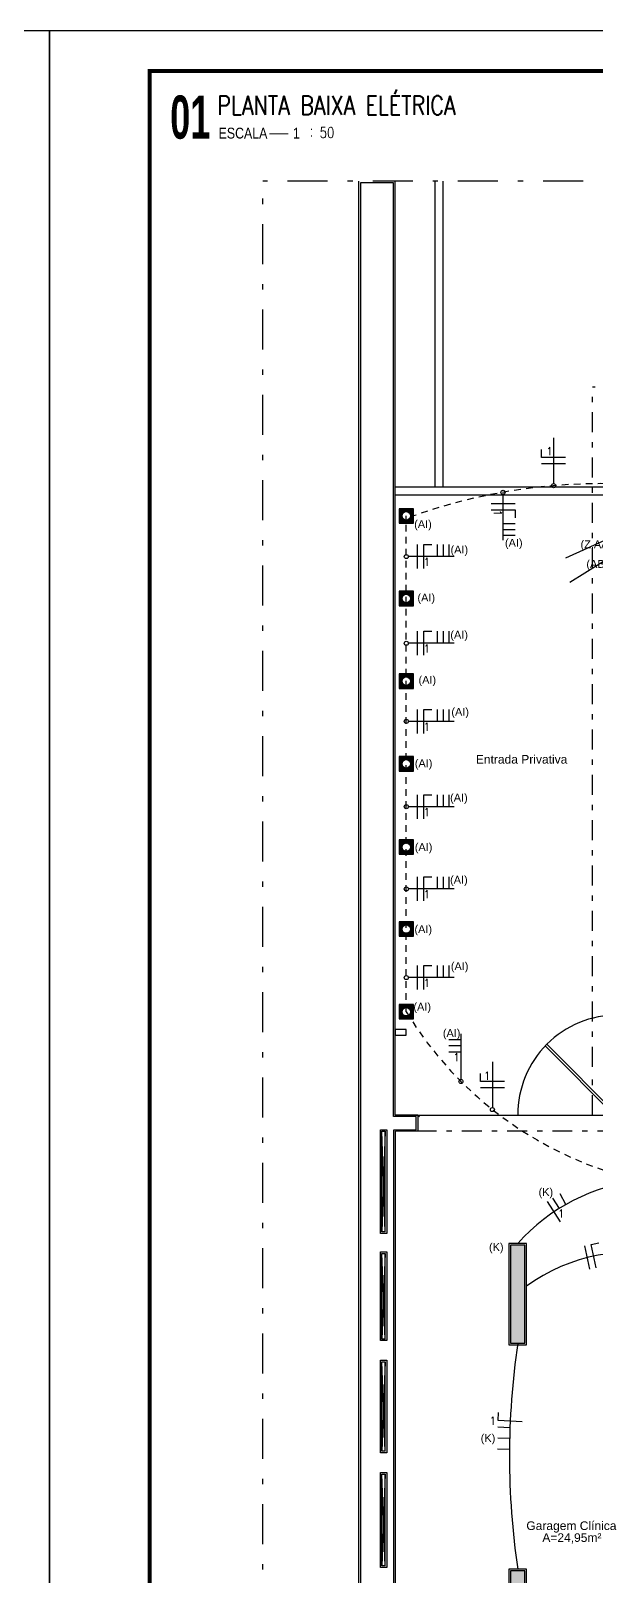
# Model space of a CAD drawing. Header units: millimetres. Extents: x 3082 to 3316, y 298 to 342.
# Drawn here: x 3144.29 to 3154.89, y 313.45 to 342.41 of the extents above; entities that cross this region are included whole.
import ezdxf
from ezdxf.enums import TextEntityAlignment as Align

# ---------------------------------------------------------------- set-up
doc = ezdxf.new("R2010")
doc.units = ezdxf.units.MM
doc.header["$MEASUREMENT"] = 0
for name, pattern in [('CONTINU', [0]), ('DASHDOT', [1, 0.5, -0.25, 0, -0.25]), ('HIDDEN2', [0.1875, 0.125, -0.0625])]:
    doc.linetypes.add(name, pattern=pattern)
doc.layers.get('0').update_dxf_attribs({"linetype": 'CONTINUOUS'})
for name, color, linetype in [('-HIDRO', 8, 'CONTINUOUS'), ('A-TXT-Y', 8, 'CONTINUOUS'), ('CABO-ILUM', 3, 'CONTINUOUS'), ('E-txt-g', 3, 'CONTINUOUS'), ('E-TXT-Y', 2, 'CONTINUOUS'), ('eletroduto parede e teto', 2, 'CONTINU'), ('eletroduto_chao', 2, 'HIDDEN2'), ('FIACAO', 1, 'CONTINUOUS'), ('PENA 03', 3, 'CONTINUOUS'), ('PL4', 4, 'CONTINUOUS'), ('Pontos Luminotécnicos', 3, 'CONTINUOUS'), ("PRANCHA - PROJETU'S", 7, 'CONTINUOUS'), ('TEXTO', 2, 'CONTINUOUS'), ('TXT_0', 7, 'CONTINUOUS')]:
    doc.layers.add(name, color=color, linetype=linetype)
doc.layers.add('E-Txt-W', color=7, linetype='CONTINUOUS', lineweight=20)
doc.styles.add('ARIAL', font='arial.ttf', dxfattribs={"height": 2})
doc.styles.add('COTA50', font='ROMANS.shx', dxfattribs={"height": 0.08})
doc.styles.add('F2', font='ARIALN.TTF')
doc.styles.add('REG140', font='romans.shx', dxfattribs={"width": 0.8, "height": 0.35})
doc.styles.add('REG80', font='romans.shx', dxfattribs={"width": 0.8, "height": 0.2})
doc.styles.add('ROMANS', font='romans.shx', dxfattribs={"height": 0.1})
doc.styles.add('SANSSERIF2', font='sanssb__.ttf', dxfattribs={"width": 0.8})
doc.dimstyles.new('COTA50', dxfattribs={"dimtxt": 0.08, "dimasz": 0.05, "dimexe": 0.05, "dimexo": 0.95, "dimgap": 0.04, "dimtad": 1, "dimzin": 4, "dimdsep": 46, "dimtxsty": 'COTA50', "dimblk1": 'USERTICK', "dimblk2": 'USERTICK', "dimsah": 1, "dimcen": -0.1, "dimdle": 0.05, "dimse1": 1, "dimse2": 1, "dimclrd": 250, "dimclre": 3, "dimclrt": 4, "dimadec": 0, "dimazin": 0, "dimtfac": 1, "dimtix": 1, "dimtmove": 2, "dimatfit": 3, "dimldrblk": 'USERTICK', "dimfxl": 1, "dimtvp": 1.25, "dimtolj": 1, "dimtzin": 4, "dimarcsym": 0})

# ---------------------------------------------------------------- blocks, each defined once
blk = doc.blocks.new('LUMINÁRIA.04')
at = {"layer": 'Pontos Luminotécnicos', "ltscale": 0.05}
h = blk.add_hatch(color=9, dxfattribs=at)
h.dxf.hatch_style = 1
h.paths.add_polyline_path([(0.0199999999999818, 0.1999999999998181), (0.0199999999999818, 0.0199999999999818), (1.246999999999843, 0.0199999999999818), (1.246999999999843, 0.1999999999998181)])
for points in [[(0, 0.2199999999997999), (0, 0), (1.26700000000028, 0), (1.26700000000028, 0.2199999999997999)], [(0.0199999999999818, 0.1999999999998181), (0.0199999999999818, 0.0199999999999818), (1.246999999999843, 0.0199999999999818), (1.246999999999843, 0.1999999999998181)]]:
    blk.add_lwpolyline(points, close=True, dxfattribs=at)
blk = doc.blocks.new('eletrico')
at = {"layer": '-HIDRO', "linetype": 'DASHDOT'}
for p in [(-6.346999999999754, -14.24600761468696), (7.259500000000116, 12.38999238531346)]:
    blk.add_line(p, (-6.346999999999754, 12.38999238531346), dxfattribs=at)
at = {"layer": '-HIDRO'}
for p, q in [((-5.146999999999934, -7.728007614686931), (-5.146999999998116, 12.38999238531346)), ((-4.714000000000852, 12.36999238531348), (-5.126999999997678, 12.36999238531348)), ((-5.126999999997678, 12.36999238531348), (-5.127000000000407, -7.748007614686912)), ((-4.713999999999942, 0.6979923853141372), (-4.714000000000852, 12.36999238531348)), ((-4.694000000000414, 0.7179923853141191), (-4.694000000000414, 12.38999238531346)), ((-4.194000000000414, 8.563992385312076), (-4.194000000000414, 12.38999238531346)), ((-4.09400000000096, 8.563992385312304), (-4.09400000000005, 12.38999238531346)), ((-4.194000000000414, 8.563992385312304), (-4.694000000000414, 8.563992385312304)), ((-1.627000000002226, 8.563992385312304), (-4.194000000000414, 8.563992385312076)), ((-1.627000000002226, 8.463992385312395), (-4.694000000000414, 8.463992385312395)), ((-4.554000000000087, 1.785792385313925), (-4.694000000000414, 1.785792385313925)), ((-4.694000000000414, 1.785792385313925), (-4.694000000000414, 1.715792385313989)), ((-4.554000000000087, 1.715792385313989), (-4.554000000000087, 1.785792385313925)), ((-4.694000000000414, 1.715792385313989), (-4.554000000000087, 1.715792385313989)), ((-2.794383476482835, 1.601875861797452), (-2.815596679918598, 1.580662658361916)), ((-2.815596679918598, 1.580662658361916), (-1.93171320343572, 0.6967791818785827)), ((-1.910499999999956, 0.7179923853141191), (-2.794383476482835, 1.601875861797452)), ((-4.430500000000392, 0.6979923853141372), (-4.713999999999942, 0.6979923853141372)), ((-4.410499999999955, 0.7179923853141191), (-4.694000000000414, 0.7179923853141191)), ((-4.430500000000392, 0.5339923853123311), (-4.430500000000392, 0.6979923853141372)), ((-4.410499999999955, 0.7179923853141191), (-4.410499999999955, 0.5139923853123493)), ((-4.410499999999955, 0.7179923853141191), (-1.910499999999956, 0.7179923853143464)), ((-4.389286796564192, 0.6967791818785827), (-4.410499999999955, 0.7179923853141191)), ((-4.878000000000611, 0.5339923853123311), (-4.798000000000684, 0.5339923853121036)), ((-4.878000000000611, -0.7640076146865341), (-4.878000000000611, 0.5339923853123311)), ((-4.858000000000174, -0.7440076146865522), (-4.858000000001084, 0.5139923853123493)), ((-4.858000000001084, 0.5139923853123493), (-4.818000000000211, 0.5139923853121218)), ((-4.818000000000211, -0.7440076146865522), (-4.858000000001084, 0.5139923853123493)), ((-4.818000000000211, 0.5139923853121218), (-4.858000000000174, -0.7440076146865522)), ((-4.818000000000211, -0.7440076146867796), (-4.818000000000211, 0.5139923853123493)), ((-4.798000000000684, 0.5339923853121036), (-4.798000000000684, -0.7640076146865341)), ((-4.708000000000538, -7.648007614687003), (-4.708000000000538, 0.5339923853123311)), ((-4.708000000000538, 0.5339923853123311), (-4.430500000000392, 0.5339923853123311)), ((-4.688000000000101, -7.628007614687022), (-4.688000000000101, 0.5139923853123493)), ((-4.410499999999955, 0.5139923853123493), (-4.688000000000101, 0.5139923853123493)), ((-4.798000000000684, -0.7640076146865341), (-4.878000000000611, -0.7640076146865341)), ((-4.818000000000211, -0.7440076146865522), (-4.858000000000174, -0.7440076146865522)), ((-4.878000000000611, -0.9930076146863483), (-4.798000000000684, -0.9930076146858936)), ((-4.878000000000611, -2.102007614686044), (-4.878000000000611, -0.9930076146863483)), ((-4.858000000001084, -2.082007614686062), (-4.858000000000174, -1.01300761468633)), ((-4.858000000000174, -1.01300761468633), (-4.818000000000211, -1.013007614686102)), ((-4.818000000000211, -2.082007614686062), (-4.858000000000174, -1.01300761468633)), ((-4.818000000000211, -1.013007614686102), (-4.858000000001084, -2.082007614686062)), ((-4.818000000000211, -2.082007614686062), (-4.818000000000211, -1.013007614685875)), ((-4.798000000000684, -0.9930076146858936), (-4.798000000000684, -2.102007614686044)), ((-4.798000000000684, -2.102007614686044), (-4.878000000000611, -2.102007614686044)), ((-4.818000000000211, -2.082007614686062), (-4.858000000001084, -2.082007614686062)), ((-4.878000000000611, -2.345007614686892), (-4.798000000000684, -2.345007614686892)), ((-4.877999999999702, -3.504007614687225), (-4.878000000000611, -2.345007614686892)), ((-4.858000000000174, -3.484007614687016), (-4.858000000000174, -2.365007614686874)), ((-4.858000000000174, -2.365007614686874), (-4.818000000000211, -2.365007614686874)), ((-4.818000000000211, -3.484007614686788), (-4.858000000000174, -2.365007614686874)), ((-4.818000000000211, -2.365007614687101), (-4.858000000000174, -3.484007614687016)), ((-4.818000000000211, -3.484007614686788), (-4.818000000000211, -2.365007614687101)), ((-4.798000000000684, -2.345007614686892), (-4.798000000000684, -3.504007614686543)), ((-4.798000000000684, -3.504007614686543), (-4.877999999999702, -3.504007614687225)), ((-4.818000000000211, -3.484007614686788), (-4.858000000000174, -3.484007614687016)), ((-4.878000000000611, -3.751007614687068), (-4.798000000000684, -3.751007614687068)), ((-4.878000000000611, -4.936007614687013), (-4.878000000000611, -3.751007614687068)), ((-4.858000000000174, -4.916007614687032), (-4.858000000000174, -3.77100761468705)), ((-4.858000000000174, -3.77100761468705), (-4.818000000000211, -3.77100761468705)), ((-4.818000000000211, -4.916007614687032), (-4.858000000000174, -3.77100761468705)), ((-4.818000000000211, -3.77100761468705), (-4.858000000000174, -4.916007614687032)), ((-4.818000000000211, -4.916007614687032), (-4.818000000000211, -3.77100761468705)), ((-4.798000000000684, -3.751007614687068), (-4.798000000000684, -4.936007614687013)), ((-4.798000000000684, -4.936007614687013), (-4.878000000000611, -4.936007614687013)), ((-4.81800000000112, -4.916007614687032), (-4.858000000000174, -4.916007614687032))]:
    blk.add_line(p, q, dxfattribs=at)
at = {"layer": '-HIDRO', "linetype": 'DASHDOT', "ltscale": 0.5}
for p, q in [((-2.226999999998042, 1.317992385316756), (-2.227000000018051, 9.813992385312304)), ((-1.627000000002226, 9.813992385312304), (-2.227000000018051, 9.813992385312304)), ((-2.226999999996223, 0.7179923853152559), (-2.226999999998042, 1.187992385316874)), ((-4.554000000000087, 0.7179923853141191), (-1.627000000001316, 0.7179923853154833)), ((-1.910499999999956, 0.5139923853123493), (-4.410499999999955, 0.5139923853123493))]:
    blk.add_line(p, q, dxfattribs=at)
at = {"layer": '-HIDRO'}
blk.add_arc((-1.910499999999956, 0.7179923853143464), 1.249999999999889, 90, 180.000000000013, dxfattribs=at)
blk = doc.blocks.new('f_fn')
at = {"layer": 'FIACAO'}
for points in [[(-0.04, -0.1500000000000003), (-0.04, 0.1500000000000003)], [(0.04, -0.1500000000000003), (0.04, 0.1500000000000003), (0.1399999999999997, 0.1500000000000003)]]:
    blk.add_lwpolyline(points, dxfattribs=at)
blk = doc.blocks.new('f_nr')
at = {"layer": 'FIACAO'}
for points in [[(-0.0413876307317827, 0), (-0.0413876307317827, 0.1507911894355844)], [(0.0413876307317827, -0.1492088105644154), (0.0413876307317827, 0.1507911894355844), (0.1413876307317823, 0.1507911894355844)]]:
    blk.add_lwpolyline(points, dxfattribs=at)
blk = doc.blocks.new('f_r')
at = {"layer": 'FIACAO'}
blk.add_lwpolyline([(0, 0), (0, 0.1499999999999995)], dxfattribs=at)
blk = doc.blocks.new('f_fr')
at = {"layer": 'FIACAO'}
for points in [[(-0.04, -0.1500000000000003), (-0.04, 0.1499999999999995)], [(0.04, 0), (0.04, 0.1499999999999995)]]:
    blk.add_lwpolyline(points, dxfattribs=at)
blk = doc.blocks.new('el')
at = {"layer": 'A-TXT-Y'}
blk.add_line((0, -0.5977641824511509), (0, -0.025397719823161), dxfattribs=at)
blk.add_circle((0, -5.68e-14), 0.0253977198231041, dxfattribs=at)
blk = doc.blocks.new('USERTICK')
for p, q in [((0, 1), (0, -1)), ((-1, 0), (1, 0))]:
    blk.add_line(p, q)
blk.add_circle((0, 0), 0.2499999999999995)
blk = doc.blocks.new('ADFSGASDFG')
at = {"layer": "PRANCHA - PROJETU'S", "color": 1}
blk.add_lwpolyline([(276.5780754445781, 47.94613090667491), (360.6780754445781, 47.94613090667491), (360.6780754445781, 107.3461309066749), (276.5780754445781, 107.3461309066749)], close=True, dxfattribs=at)
at = {"layer": "PRANCHA - PROJETU'S", "color": 4, "const_width": 0.1}
blk.add_lwpolyline([(279.0780754445781, 106.3461309066749), (359.6780754445781, 106.3461309066749), (359.6780754445781, 48.9461309066749), (279.0780754445781, 48.9461309066749)], close=True, dxfattribs=at)
blk = doc.blocks.new('IND_DES')
at = {"layer": 'E-Txt-W', "color": 7}
blk.add_line((0.026918742452807, -0.2427656959243833), (0.1983660587259663, -0.2427656959243833), dxfattribs=at)
at = {"layer": 'E-txt-g', "color": 7, "style": 'F2'}
for s, p in [('ESCALA', (-0.4462717795387974, -0.2864363435289476)), ('1', (0.2425575839921805, -0.2864363435289476)), (':', (0.3987914186079706, -0.2706450809588361))]:
    blk.add_text(s, height=0.1, dxfattribs=at).set_placement(p)
blk.add_attdef('ESCALA', (0.4897224567261774, -0.2812346871019269), '', height=0.1, dxfattribs=at)
at = {"layer": 'E-Txt-W', "color": 6, "style": 'F2'}
blk.add_attdef('00', text='', height=0.4, dxfattribs=at).set_placement((-0.7082919628174978, -0.2880972761437874), align=Align.CENTER)
at = {"layer": 'E-TXT-Y', "color": 7, "style": 'F2'}
for tag, p in [('PROJETO', (-0.4563201972910421, 0.1829284647775342)), ('DESENHO', (-0.4582074107559393, -0.0658396212946411))]:
    blk.add_attdef(tag, p, '', height=0.175, dxfattribs=at)

msp = doc.modelspace()

# ---------------------------------------------------------------- hatches: boundary and pattern name
at = {"layer": 'Pontos Luminotécnicos'}
h = msp.add_hatch(color=251, dxfattribs=at)
h.dxf.hatch_style = 1
edge = h.paths.add_edge_path()
edge.add_arc((3151.327472385196, 333.3225251755034), 0.0796893869157885, 0, 360)
h.paths.add_polyline_path([(3151.462472385197, 333.4575251755037), (3151.192472385197, 333.4575251755037), (3151.192472385197, 333.1875251755048), (3151.462472385197, 333.1875251755048)])
h = msp.add_hatch(color=251, dxfattribs=at)
h.dxf.hatch_style = 1
edge = h.paths.add_edge_path()
edge.add_arc((3151.327472385196, 331.7733251755041), 0.0796893869157885, 0, 360)
h.paths.add_polyline_path([(3151.462472385197, 331.9083251755047), (3151.192472385197, 331.9083251755047), (3151.192472385197, 331.6383251755056), (3151.462472385197, 331.6383251755056)])
h = msp.add_hatch(color=251, dxfattribs=at)
h.dxf.hatch_style = 1
edge = h.paths.add_edge_path()
edge.add_arc((3151.327472385196, 330.2241251755041), 0.0796893869157885, 0, 360)
h.paths.add_polyline_path([(3151.462472385197, 330.3591251755047), (3151.192472385197, 330.3591251755047), (3151.192472385197, 330.0891251755056), (3151.462472385197, 330.0891251755056)])
h = msp.add_hatch(color=251, dxfattribs=at)
h.dxf.hatch_style = 1
edge = h.paths.add_edge_path()
edge.add_arc((3151.327472385196, 328.6749251755043), 0.0796893869157885, 0, 360)
h.paths.add_polyline_path([(3151.462472385197, 328.8099251755046), (3151.192472385197, 328.8099251755046), (3151.192472385197, 328.5399251755057), (3151.462472385197, 328.5399251755057)])
h = msp.add_hatch(color=251, dxfattribs=at)
h.dxf.hatch_style = 1
edge = h.paths.add_edge_path()
edge.add_arc((3151.327472385196, 327.1144044860511), 0.0796893869157885, 0, 360)
h.paths.add_polyline_path([(3151.462472385197, 327.2494044860517), (3151.192472385197, 327.2494044860517), (3151.192472385197, 326.9794044860524), (3151.462472385197, 326.9794044860524)])
h = msp.add_hatch(color=251, dxfattribs=at)
h.dxf.hatch_style = 1
edge = h.paths.add_edge_path()
edge.add_arc((3151.327472385196, 325.576525175505), 0.0796893869157885, 0, 360)
h.paths.add_polyline_path([(3151.462472385197, 325.7115251755056), (3151.192472385197, 325.7115251755056), (3151.192472385197, 325.4415251755065), (3151.462472385197, 325.4415251755065)])
h = msp.add_hatch(color=251, dxfattribs=at)
h.dxf.hatch_style = 1
edge = h.paths.add_edge_path()
edge.add_arc((3151.327472385196, 324.0273251755058), 0.0796893869157885, 0, 360)
h.paths.add_polyline_path([(3151.462472385197, 324.1623251755063), (3151.192472385197, 324.1623251755063), (3151.192472385197, 323.8923251755073), (3151.462472385197, 323.8923251755073)])

# ---------------------------------------------------------------- linework, layer by layer
at = {"layer": 'eletroduto parede e teto'}
for centre, radius, start, end in [((3156.096067000991, 317.2988265596023), 3.584998226545637, 96.05401205468635, 138.339609764774), ((3155.53322644183, 316.2119500760647), 3.305708900240798, 75.00600900581908, 126.1599235660159), ((3167.860905949276, 315.6933251755042), 14.59765308074003, 171.6574038946988, 188.3425961053044)]:
    msp.add_arc(centre, radius, start, end, dxfattribs=at)
at = {"layer": 'eletroduto_chao'}
msp.add_line((3151.327472385198, 324.0273251755063), (3151.327472385196, 333.3225251755036), dxfattribs=at)
for centre, radius, start, end in [((3154.980350007126, 323.3873750689477), 10.53957639578913, 83.53004564463367, 109.4982394915699), ((3157.241688855411, 327.6069977494691), 6.913176707803978, 211.1850826918233, 257.2670223618626)]:
    msp.add_arc(centre, radius, start, end, dxfattribs=at)
at = {"layer": 'Pontos Luminotécnicos', "ltscale": 0.5}
for points in [[(3151.462472385197, 333.4575251755037), (3151.192472385197, 333.4575251755037), (3151.192472385197, 333.1875251755048), (3151.462472385197, 333.1875251755048)], [(3151.462472385197, 331.9083251755047), (3151.192472385197, 331.9083251755047), (3151.192472385197, 331.6383251755056), (3151.462472385197, 331.6383251755056)], [(3151.462472385197, 330.3591251755047), (3151.192472385197, 330.3591251755047), (3151.192472385197, 330.0891251755056), (3151.462472385197, 330.0891251755056)], [(3151.462472385197, 328.8099251755046), (3151.192472385197, 328.8099251755046), (3151.192472385197, 328.5399251755057), (3151.462472385197, 328.5399251755057)], [(3151.462472385197, 327.2494044860517), (3151.192472385197, 327.2494044860517), (3151.192472385197, 326.9794044860524), (3151.462472385197, 326.9794044860524)], [(3151.462472385197, 325.7115251755056), (3151.192472385197, 325.7115251755056), (3151.192472385197, 325.4415251755065), (3151.462472385197, 325.4415251755065)], [(3151.462472385197, 324.1623251755063), (3151.192472385197, 324.1623251755063), (3151.192472385197, 323.8923251755073), (3151.462472385197, 323.8923251755073)]]:
    msp.add_lwpolyline(points, close=True, dxfattribs=at)
for centre in [(3151.327472385196, 333.3225251755036), (3151.327472385196, 331.7733251755044), (3151.327472385196, 330.2241251755045), (3151.327472385196, 328.6749251755045), (3151.327472385196, 327.1144044860514), (3151.327472385196, 325.5765251755053), (3151.327472385196, 324.027325175506)]:
    msp.add_circle(centre, 0.0796893869157612, dxfattribs=at)

# ---------------------------------------------------------------- block references
ref = msp.add_blockref('IND_DES', (3148.710191355843, 340.977189521089), dxfattribs=dict(xscale=2.024792438006414, yscale=2.024792438006414, zscale=2.024792438006414))
ref.add_attrib('00', '01', dxfattribs={"layer": 'E-Txt-W', "height": 0.8099169752025002, "style": 'SANSSERIF2', "width": 0.6}).set_placement((3147.276047145629, 340.3938523349429), align=Align.CENTER)
ref.add_attrib('DESENHO', 'PLANTA BAIXA ELÉTRICA ', (3147.782416455506, 340.8438779537705), dxfattribs={"layer": 'E-TXT-Y', "height": 0.3543386766510938, "style": 'REG140', "width": 0.8})
ref.add_attrib('ESCALA', '50', (3149.701777682943, 340.4077476533402), dxfattribs={"layer": 'CABO-ILUM', "height": 0.202479243800625, "style": 'REG80', "width": 0.8})
at = {"layer": 'eletroduto parede e teto', "xscale": 1.5, "yscale": 1.5, "zscale": 1.5}
for name, p, rotation in [('el', (3154.090432049165, 333.8893137771468), 180), ('f_fn', (3154.090432049165, 334.3566852038526), 89.99999999967415), ('f_fn', (3153.142259154572, 333.4967043318337), 270), ('f_r', (3153.142259154572, 333.1771421400275), 270), ('f_r', (3153.142259154572, 333.0680828944251), 270), ('f_r', (3153.142259154572, 332.9604384633752), 269.9999999999041), ('el', (3151.327472385196, 332.5602214392889), 90), ('f_r', (3152.132467220537, 332.5602214392889), 359.9999999999042), ('f_r', (3152.132467220537, 330.9353705264999), 359.9999999999042), ('el', (3151.327472385196, 330.9353705264999), 90), ('f_r', (3152.132467220537, 329.4696985128554), 359.9999999999042), ('el', (3151.327472385196, 329.4696985128554), 90), ('f_r', (3152.132467220537, 327.8696535134709), 359.9999999999042), ('el', (3151.327472385198, 327.8696535134709), 90), ('f_r', (3152.132467220537, 326.3293355511327), 359.9999999999042), ('el', (3151.327472385198, 326.3293355511327), 90), ('f_r', (3152.132467220537, 324.6670815297217), 359.9999999999042), ('el', (3151.327472385198, 324.6670815297217), 90), ('el', (3152.353273994243, 322.7187043521344), 180), ('f_r', (3152.353273994243, 323.4994141298827), 90), ('f_r', (3152.353273994243, 323.3907223432467), 90), ('f_r', (3152.353273994243, 323.2718309207365), 90), ('el', (3152.94338925435, 322.1925141422497), 180), ('f_fn', (3152.94338925435, 322.6598855689555), 90), ('f_fr', (3154.148921450042, 320.3089488972749), 32.36097681904207), ('f_r', (3154.322550491481, 320.4144086039132), 29.03345075018444), ('f_fn', (3154.782888013609, 319.4313760460574), 11.85122819289666), ('f_nr', (3153.275426909308, 316.289376046096), 87.24832150521082), ('f_r', (3153.263814691531, 315.8213965568617), 89.29382664686437), ('f_r', (3153.267102573663, 316.0285542010769), 88.52742960292244)]:
    msp.add_blockref(name, p, dxfattribs=dict(at, rotation=rotation))
for name, p in [('el', (3153.142259154572, 333.7654332987148)), ('f_fn', (3151.596201352078, 332.5602214392889)), ('f_r', (3151.915763543885, 332.5602214392889)), ('f_r', (3152.024822789486, 332.5602214392889)), ('f_fn', (3151.596201352078, 330.9353705264999)), ('f_r', (3151.915763543885, 330.9353705264999)), ('f_r', (3152.024822789486, 330.9353705264999)), ('f_fn', (3151.596201352078, 329.4696985128554)), ('f_r', (3151.915763543885, 329.4696985128554)), ('f_r', (3152.024822789486, 329.4696985128554)), ('f_fn', (3151.596201352078, 327.8696535134709)), ('f_r', (3151.915763543886, 327.8696535134709)), ('f_r', (3152.024822789489, 327.8696535134709)), ('f_fn', (3151.596201352078, 326.3293355511327)), ('f_r', (3151.915763543886, 326.3293355511327)), ('f_r', (3152.024822789489, 326.3293355511327)), ('f_fn', (3151.596201352078, 324.6670815297217)), ('f_r', (3151.915763543886, 324.6670815297217)), ('f_r', (3152.024822789489, 324.6670815297217))]:
    msp.add_blockref(name, p, dxfattribs=at)
at = {"layer": 'PENA 03', "xscale": 1.5, "yscale": 1.5, "zscale": 1.5}
msp.add_blockref('eletrico', (3158.158472385198, 321.0138365975354), dxfattribs=at)
at = {"layer": 'Pontos Luminotécnicos', "xscale": 1.5, "yscale": 1.5, "zscale": 1.5, "rotation": 89.99999999999997}
for p in [(3153.582722385198, 317.7813251755038), (3153.582722385198, 311.6748251755042)]:
    msp.add_blockref('LUMINÁRIA.04', p, dxfattribs=at)
at = {"layer": "PRANCHA - PROJETU'S", "color": 1, "xscale": 0.75, "yscale": 0.75, "zscale": 0.75}
for p in [(2874.128753610576, 261.9053421716985), (2937.203753610576, 261.9053421716985)]:
    msp.add_blockref('ADFSGASDFG', p, dxfattribs=at)

# ---------------------------------------------------------------- texts
at = {"layer": 'TEXTO', "color": 4, "style": 'ARIAL'}
for s, p in [('(AI)', (3151.640964899979, 333.1684415532367)), ('(AI)', (3153.344309406418, 332.8179034449853)), ('(Z,AA,AD)', (3155.064090043533, 332.7902283508225)), ('(AI)', (3152.32293869453, 332.6914572179433)), ('(AB,AC)', (3155.082745382024, 332.4222321074913)), ('(AI)', (3151.702530436956, 331.791247527319)), ('(AI)', (3152.319421625103, 331.0950293046327)), ('(AI)', (3151.722327962639, 330.2486562484307)), ('(AI)', (3152.338676467213, 329.6492908525012)), ('(AI)', (3151.652685602797, 328.685289164398)), ('(AI)', (3152.314958508522, 328.0415027580819)), ('(AI)', (3151.6526505008, 327.1138622660497)), ('(AI)', (3152.314546699758, 326.5015532827945)), ('(AI)', (3151.646160531783, 325.5747876257388)), ('(AI)', (3152.328737407097, 324.8812278065567)), ('(AI)', (3151.626721826506, 324.1207018213485)), ('(AI)', (3152.178499904252, 323.627471578654)), ('(K)', (3153.946090105034, 320.6475930487052)), ('(K)', (3153.015941858676, 319.6152773421555)), ('(K)', (3152.860915802375, 316.034535180442))]:
    msp.add_text(s, height=0.1469999999998886, dxfattribs=at).set_placement(p, align=Align.MIDDLE_CENTER)
at = {"layer": 'TEXTO', "style": 'ARIAL'}
for s, p in [('Entrada Privativa', (3153.49091278932, 328.7593930871879)), ('Garagem Clínica', (3154.425593091828, 314.3913972982037))]:
    msp.add_text(s, height=0.1613360984036409, dxfattribs=at).set_placement(p, align=Align.MIDDLE_CENTER)
at = {"layer": 'TEXTO', "color": 251, "style": 'ARIAL'}
msp.add_text('A=24,95m²', height=0.1613360984036409, dxfattribs=at).set_placement((3154.434401144597, 314.1681724021155), align=Align.MIDDLE_CENTER)
at = {"layer": 'TXT_0', "style": 'ROMANS'}
for p in [(3153.951412550292, 334.4592441819054), (3151.64865928214, 332.3857935101237), (3151.64865928214, 330.7609425973349), (3151.64865928214, 329.29527058369), (3151.648659282143, 327.6952255843057), (3151.648659282143, 326.1549076219675), (3151.648659282143, 324.4926536005565), (3152.204989687093, 323.09743051613), (3152.781945446987, 322.7523038895597), (3154.167299763392, 320.1678488524928), (3152.886879578667, 316.2836515155498)]:
    msp.add_text('1', height=0.15, dxfattribs=at).set_placement(p)
msp.add_text('1', height=0.15, rotation=270, dxfattribs=at).set_placement((3152.967831225405, 333.4442464017705))

# ---------------------------------------------------------------- leaders
at = {"layer": 'PL4'}
for points in [[(3156.140036536517, 333.3648251755038), (3155.068590350267, 332.8780216177482)], [(3156.093612033653, 333.1400685340869), (3155.087245688756, 332.5100253744172)]]:
    msp.add_leader(points, dimstyle='COTA50', override={"dimasz": 2, "dimtad": 0, "dimclrd": 256}, dxfattribs=at)

doc.saveas('drawing.dxf')
